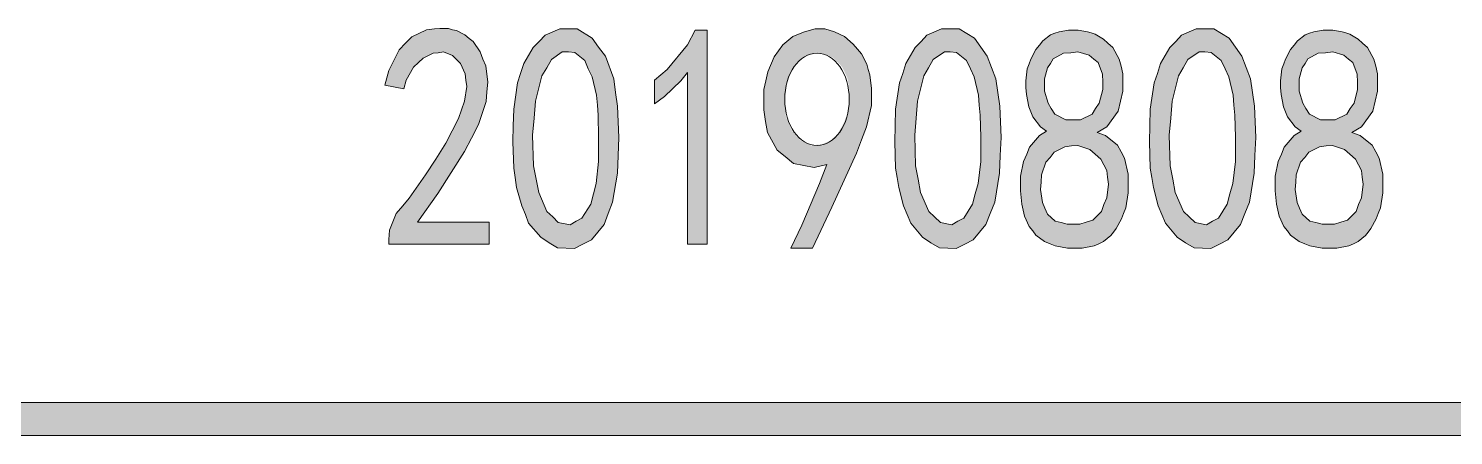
# Model space of a CAD drawing. Header units: millimetres. Extents: x 0 to 586, y 0 to 414.
# Drawn here: x 553.27 to 565.97, y 36.39 to 40.01 of the extents above; entities that cross this region are included whole.
import ezdxf

# ---------------------------------------------------------------- set-up
doc = ezdxf.new("R2010")
doc.units = ezdxf.units.MM

msp = doc.modelspace()

# ---------------------------------------------------------------- hatches: boundary and pattern name
h = msp.add_hatch(color=0)
h.dxf.hatch_style = 2
h.paths.add_polyline_path([(556.48225, 38.13175), (556.489306, 38.216417), (556.549278, 38.364583), (556.60925, 38.431611), (556.665694, 38.498639), (556.810333, 38.706778), (556.902056, 38.847889), (556.99025, 38.989), (557.103139, 39.207722), (557.131361, 39.285333), (557.156056, 39.362944), (557.177222, 39.493472), (557.170167, 39.549917), (557.163111, 39.606361), (557.120778, 39.698083), (557.0855, 39.733361), (557.050222, 39.768639), (556.969083, 39.800389), (556.923222, 39.793333), (556.877361, 39.789806), (556.789167, 39.743944), (556.746833, 39.705139), (556.7045, 39.666333), (556.637472, 39.549917), (556.616306, 39.472306), (556.446972, 39.504056), (556.48225, 39.634583), (556.573972, 39.818028), (556.630417, 39.878), (556.686861, 39.934444), (556.817389, 39.997944), (556.891472, 40.005), (556.937333, 40.008528), (557.014944, 40.008528), (557.050222, 39.997944), (557.0855, 39.990889), (557.159583, 39.952083), (557.198389, 39.920333), (557.233667, 39.892111), (557.297167, 39.800389), (557.321861, 39.736889), (557.346556, 39.676917), (557.364194, 39.532278), (557.357139, 39.444083), (557.350083, 39.359417), (557.283056, 39.154806), (557.219556, 39.034861), (557.156056, 38.914917), (556.919694, 38.540972), (556.739778, 38.286972), (557.378306, 38.286972), (557.378306, 38.089417), (556.48225, 38.089417)])
h = msp.add_hatch(color=0)
h.paths.add_polyline_path([(557.589972, 39.144222), (557.597028, 39.292389), (557.628778, 39.525222), (557.657, 39.609889), (557.685222, 39.698083), (557.769889, 39.839194), (557.822806, 39.892111), (557.875722, 39.948556), (558.00625, 40.005), (558.083861, 40.005), (558.161472, 40.005), (558.295528, 39.923861), (558.351972, 39.842722), (558.411944, 39.761583), (558.486028, 39.5605), (558.503667, 39.440556), (558.521306, 39.317083), (558.531889, 39.038389), (558.524833, 38.879639), (558.521306, 38.720889), (558.475444, 38.463361), (558.436639, 38.364583), (558.401361, 38.265806), (558.288472, 38.128222), (558.210861, 38.089417), (558.136778, 38.050611), (557.985083, 38.057667), (557.911, 38.103528), (557.836917, 38.152917), (557.727556, 38.276389), (557.699333, 38.354), (557.667583, 38.431611), (557.621722, 38.593889), (557.607611, 38.682083), (557.597028, 38.76675), (557.586444, 38.999583)])
h.paths.add_polyline_path([(557.776944, 39.21125), (557.762833, 39.059556), (557.773417, 38.787917), (557.794583, 38.667972), (557.819278, 38.551556), (557.889833, 38.382222), (557.94275, 38.332833), (557.992139, 38.283444), (558.097972, 38.262278), (558.150889, 38.294028), (558.203806, 38.32225), (558.281417, 38.445722), (558.306111, 38.537444), (558.330806, 38.629167), (558.351972, 38.826722), (558.351972, 38.936083), (558.351972, 39.041917), (558.348444, 39.239472), (558.341389, 39.327667), (558.334333, 39.415861), (558.295528, 39.578139), (558.26025, 39.648694), (558.2285, 39.722778), (558.140306, 39.796861), (558.083861, 39.800389), (558.027417, 39.800389), (557.932167, 39.733361), (557.889833, 39.659278), (557.8475, 39.588722), (557.791056, 39.362944)])
h = msp.add_hatch(color=0)
h.dxf.hatch_style = 2
h.paths.add_polyline_path([(559.142194, 39.616944), (559.08575, 39.542861), (558.937583, 39.405278), (558.849389, 39.33825), (558.849389, 39.549917), (558.962278, 39.645167), (559.142194, 39.863889), (559.21275, 39.994417), (559.318583, 39.994417), (559.318583, 38.089417), (559.142194, 38.089417)])
h = msp.add_hatch(color=0)
h.paths.add_polyline_path([(560.062944, 38.054139), (560.161722, 38.25875), (560.320472, 38.629167), (560.383972, 38.7985), (560.271083, 38.773806), (560.087639, 38.809083), (560.013556, 38.869056), (559.943, 38.9255), (559.854806, 39.08425), (559.837167, 39.183028), (559.823056, 39.285333), (559.823056, 39.46525), (559.840694, 39.542861), (559.858333, 39.624), (559.914778, 39.758056), (559.953583, 39.810972), (559.992389, 39.863889), (560.080583, 39.937972), (560.1335, 39.959139), (560.186417, 39.980306), (560.281667, 40.005), (560.324, 40.005), (560.366333, 40.005), (560.454528, 39.980306), (560.496861, 39.959139), (560.542722, 39.937972), (560.620333, 39.870944), (560.659139, 39.825083), (560.694417, 39.78275), (560.740278, 39.691028), (560.754389, 39.645167), (560.7685, 39.595778), (560.782611, 39.475833), (560.782611, 39.40175), (560.782611, 39.324139), (560.73675, 39.133639), (560.694417, 39.017222), (560.648556, 38.900806), (560.429833, 38.421028), (560.256972, 38.054139)])
h.paths.add_polyline_path([(560.013556, 39.295917), (560.020611, 39.221833), (560.07, 39.105417), (560.112333, 39.056028), (560.154667, 39.010167), (560.246389, 38.967833), (560.295778, 38.974889), (560.341639, 38.978417), (560.41925, 39.013694), (560.447472, 39.041917), (560.479222, 39.066611), (560.532139, 39.161861), (560.560361, 39.228889), (560.578, 39.313556), (560.585056, 39.454667), (560.578, 39.511111), (560.567417, 39.571083), (560.521556, 39.666333), (560.486278, 39.705139), (560.447472, 39.743944), (560.366333, 39.78275), (560.320472, 39.78275), (560.295778, 39.789806), (560.225222, 39.772167), (560.182889, 39.751), (560.140556, 39.726306), (560.073528, 39.638111), (560.048833, 39.571083), (560.027667, 39.504056), (560.010028, 39.366472)])
h = msp.add_hatch(color=0)
h.paths.add_polyline_path([(560.994278, 39.144222), (560.997806, 39.292389), (561.033083, 39.525222), (561.061306, 39.609889), (561.089528, 39.698083), (561.170667, 39.839194), (561.223583, 39.892111), (561.2765, 39.948556), (561.407028, 40.005), (561.484639, 40.005), (561.56225, 40.005), (561.699833, 39.923861), (561.756278, 39.842722), (561.812722, 39.761583), (561.890333, 39.5605), (561.907972, 39.440556), (561.925611, 39.317083), (561.936194, 39.038389), (561.929139, 38.879639), (561.922083, 38.720889), (561.87975, 38.463361), (561.840944, 38.364583), (561.802139, 38.265806), (561.68925, 38.128222), (561.615167, 38.089417), (561.537556, 38.050611), (561.389389, 38.057667), (561.311778, 38.103528), (561.237694, 38.152917), (561.131861, 38.276389), (561.100111, 38.354), (561.068361, 38.431611), (561.026028, 38.593889), (561.011917, 38.682083), (560.997806, 38.76675), (560.99075, 38.999583)])
h.paths.add_polyline_path([(561.18125, 39.21125), (561.167139, 39.059556), (561.174194, 38.787917), (561.198889, 38.667972), (561.220056, 38.551556), (561.294139, 38.382222), (561.343528, 38.332833), (561.396444, 38.283444), (561.49875, 38.262278), (561.551667, 38.294028), (561.604583, 38.32225), (561.682194, 38.445722), (561.706889, 38.537444), (561.731583, 38.629167), (561.756278, 38.826722), (561.756278, 38.936083), (561.756278, 39.041917), (561.749222, 39.239472), (561.742167, 39.327667), (561.735111, 39.415861), (561.696306, 39.578139), (561.664556, 39.648694), (561.629278, 39.722778), (561.541083, 39.796861), (561.484639, 39.800389), (561.431722, 39.800389), (561.332944, 39.733361), (561.290611, 39.659278), (561.248278, 39.588722), (561.191833, 39.362944)])
h = msp.add_hatch(color=0)
h.paths.add_polyline_path([(562.109056, 38.629167), (562.109056, 38.696194), (562.137278, 38.826722), (562.1655, 38.890222), (562.190194, 38.953722), (562.278389, 39.056028), (562.341889, 39.094833), (562.288972, 39.133639), (562.218417, 39.221833), (562.200778, 39.267694), (562.183139, 39.313556), (562.161972, 39.422917), (562.158444, 39.482889), (562.158444, 39.542861), (562.169028, 39.648694), (562.186667, 39.694556), (562.200778, 39.736889), (562.246639, 39.821556), (562.278389, 39.860361), (562.310139, 39.899167), (562.377167, 39.952083), (562.415972, 39.966194), (562.454778, 39.980306), (562.535917, 39.994417), (562.581778, 39.994417), (562.624111, 39.994417), (562.70525, 39.980306), (562.740528, 39.969722), (562.775806, 39.959139), (562.849889, 39.913278), (562.888694, 39.878), (562.931028, 39.839194), (562.987472, 39.736889), (563.005111, 39.673389), (563.02275, 39.606361), (563.02275, 39.451139), (563.001583, 39.362944), (562.980417, 39.27475), (562.878111, 39.133639), (562.793444, 39.08425), (562.867528, 39.056028), (562.973361, 38.971361), (563.005111, 38.911389), (563.036861, 38.854944), (563.068611, 38.713833), (563.068611, 38.629167), (563.068611, 38.548028), (563.047444, 38.413972), (563.026278, 38.364583), (563.008639, 38.315194), (562.962778, 38.230528), (562.938083, 38.198778), (562.913389, 38.167028), (562.849889, 38.114111), (562.807556, 38.092944), (562.765222, 38.075306), (562.659389, 38.054139), (562.592361, 38.054139), (562.528861, 38.054139), (562.4195, 38.075306), (562.373639, 38.092944), (562.32425, 38.114111), (562.246639, 38.170556), (562.218417, 38.209361), (562.186667, 38.248167), (562.144333, 38.339889), (562.13375, 38.392806), (562.123167, 38.445722), (562.109056, 38.565667)])
h.paths.add_polyline_path([(562.2925, 38.643278), (562.288972, 38.57625), (562.306611, 38.459833), (562.327778, 38.410444), (562.348944, 38.357528), (562.4195, 38.294028), (562.472417, 38.283444), (562.525333, 38.269333), (562.638222, 38.269333), (562.694667, 38.286972), (562.754639, 38.304611), (562.83225, 38.382222), (562.853417, 38.442194), (562.878111, 38.502167), (562.892222, 38.625639), (562.885167, 38.685611), (562.878111, 38.745583), (562.825194, 38.847889), (562.775806, 38.890222), (562.726417, 38.932556), (562.620583, 38.967833), (562.564139, 38.964306), (562.504167, 38.95725), (562.408917, 38.907861), (562.373639, 38.862), (562.334833, 38.819667), (562.296028, 38.706778)])
h.paths.add_polyline_path([(562.32425, 39.504056), (562.32425, 39.451139), (562.356, 39.345306), (562.384222, 39.295917), (562.415972, 39.246528), (562.51475, 39.197139), (562.581778, 39.197139), (562.645278, 39.197139), (562.747583, 39.246528), (562.779333, 39.295917), (562.811083, 39.345306), (562.842833, 39.46525), (562.842833, 39.532278), (562.839306, 39.602833), (562.8005, 39.705139), (562.761694, 39.736889), (562.722889, 39.772167), (562.620583, 39.800389), (562.557083, 39.793333), (562.493583, 39.789806), (562.401861, 39.740417), (562.377167, 39.698083), (562.348944, 39.659278), (562.32425, 39.5605)])
h = msp.add_hatch(color=0)
h.paths.add_polyline_path([(563.262639, 39.144222), (563.266167, 39.292389), (563.301444, 39.525222), (563.329667, 39.609889), (563.357889, 39.698083), (563.439028, 39.839194), (563.491944, 39.892111), (563.544861, 39.948556), (563.675389, 40.005), (563.753, 40.005), (563.830611, 40.005), (563.968194, 39.923861), (564.024639, 39.842722), (564.081083, 39.761583), (564.158694, 39.5605), (564.176333, 39.440556), (564.193972, 39.317083), (564.204556, 39.038389), (564.1975, 38.879639), (564.190444, 38.720889), (564.148111, 38.463361), (564.109306, 38.364583), (564.0705, 38.265806), (563.957611, 38.128222), (563.883528, 38.089417), (563.805917, 38.050611), (563.65775, 38.057667), (563.580139, 38.103528), (563.506056, 38.152917), (563.400222, 38.276389), (563.368472, 38.354), (563.336722, 38.431611), (563.294389, 38.593889), (563.280278, 38.682083), (563.266167, 38.76675), (563.259111, 38.999583)])
h.paths.add_polyline_path([(563.449611, 39.21125), (563.4355, 39.059556), (563.442556, 38.787917), (563.46725, 38.667972), (563.488417, 38.551556), (563.5625, 38.382222), (563.611889, 38.332833), (563.664806, 38.283444), (563.767111, 38.262278), (563.820028, 38.294028), (563.872944, 38.32225), (563.950556, 38.445722), (563.97525, 38.537444), (563.999944, 38.629167), (564.024639, 38.826722), (564.024639, 38.936083), (564.024639, 39.041917), (564.017583, 39.239472), (564.010528, 39.327667), (564.003472, 39.415861), (563.964667, 39.578139), (563.932917, 39.648694), (563.897639, 39.722778), (563.809444, 39.796861), (563.753, 39.800389), (563.700083, 39.800389), (563.601306, 39.733361), (563.558972, 39.659278), (563.516639, 39.588722), (563.460194, 39.362944)])
h = msp.add_hatch(color=0)
h.paths.add_polyline_path([(564.377417, 38.629167), (564.377417, 38.696194), (564.405639, 38.826722), (564.433861, 38.890222), (564.458556, 38.953722), (564.54675, 39.056028), (564.61025, 39.094833), (564.557333, 39.133639), (564.486778, 39.221833), (564.469139, 39.267694), (564.4515, 39.313556), (564.430333, 39.422917), (564.426806, 39.482889), (564.426806, 39.542861), (564.437389, 39.648694), (564.455028, 39.694556), (564.469139, 39.736889), (564.515, 39.821556), (564.54675, 39.860361), (564.5785, 39.899167), (564.645528, 39.952083), (564.684333, 39.966194), (564.723139, 39.980306), (564.804278, 39.994417), (564.850139, 39.994417), (564.892472, 39.994417), (564.973611, 39.980306), (565.008889, 39.969722), (565.044167, 39.959139), (565.11825, 39.913278), (565.157056, 39.878), (565.199389, 39.839194), (565.255833, 39.736889), (565.273472, 39.673389), (565.291111, 39.606361), (565.291111, 39.451139), (565.269944, 39.362944), (565.248778, 39.27475), (565.146472, 39.133639), (565.061806, 39.08425), (565.135889, 39.056028), (565.241722, 38.971361), (565.273472, 38.911389), (565.305222, 38.854944), (565.336972, 38.713833), (565.336972, 38.629167), (565.336972, 38.548028), (565.315806, 38.413972), (565.294639, 38.364583), (565.277, 38.315194), (565.231139, 38.230528), (565.206444, 38.198778), (565.18175, 38.167028), (565.11825, 38.114111), (565.075917, 38.092944), (565.033583, 38.075306), (564.92775, 38.054139), (564.860722, 38.054139), (564.797222, 38.054139), (564.687861, 38.075306), (564.642, 38.092944), (564.592611, 38.114111), (564.515, 38.170556), (564.486778, 38.209361), (564.455028, 38.248167), (564.412694, 38.339889), (564.402111, 38.392806), (564.391528, 38.445722), (564.377417, 38.565667)])
h.paths.add_polyline_path([(564.560861, 38.643278), (564.557333, 38.57625), (564.574972, 38.459833), (564.596139, 38.410444), (564.617306, 38.357528), (564.687861, 38.294028), (564.740778, 38.283444), (564.797222, 38.269333), (564.906583, 38.269333), (564.963028, 38.286972), (565.023, 38.304611), (565.100611, 38.382222), (565.121778, 38.442194), (565.146472, 38.502167), (565.160583, 38.625639), (565.153528, 38.685611), (565.146472, 38.745583), (565.093556, 38.847889), (565.044167, 38.890222), (564.994778, 38.932556), (564.888944, 38.967833), (564.8325, 38.964306), (564.772528, 38.95725), (564.677278, 38.907861), (564.642, 38.862), (564.603194, 38.819667), (564.564389, 38.706778)])
h.paths.add_polyline_path([(564.592611, 39.504056), (564.592611, 39.451139), (564.624361, 39.345306), (564.652583, 39.295917), (564.684333, 39.246528), (564.783111, 39.197139), (564.850139, 39.197139), (564.913639, 39.197139), (565.015944, 39.246528), (565.047694, 39.295917), (565.082972, 39.345306), (565.111194, 39.46525), (565.111194, 39.532278), (565.107667, 39.602833), (565.068861, 39.705139), (565.030056, 39.736889), (564.99125, 39.772167), (564.892472, 39.800389), (564.825444, 39.793333), (564.761944, 39.789806), (564.670222, 39.740417), (564.645528, 39.698083), (564.617306, 39.659278), (564.592611, 39.5605)])
h = msp.add_hatch(color=0)
h.dxf.hatch_style = 2
h.paths.add_polyline_path([(575.772139, 36.681833), (575.772139, 36.389028), (541.390417, 36.389028), (541.390417, 36.681833)])

# ---------------------------------------------------------------- linework, layer by layer
at = {"color": 0, "lineweight": 0}
for points in [[(556.48225, 38.13175), (556.489306, 38.216417), (556.549278, 38.364583), (556.60925, 38.431611), (556.665694, 38.498639), (556.810333, 38.706778), (556.902056, 38.847889), (556.99025, 38.989), (557.103139, 39.207722), (557.131361, 39.285333), (557.156056, 39.362944), (557.177222, 39.493472), (557.170167, 39.549917), (557.163111, 39.606361), (557.120778, 39.698083), (557.0855, 39.733361), (557.050222, 39.768639), (556.969083, 39.800389), (556.923222, 39.793333), (556.877361, 39.789806), (556.789167, 39.743944), (556.746833, 39.705139), (556.7045, 39.666333), (556.637472, 39.549917), (556.616306, 39.472306), (556.446972, 39.504056), (556.48225, 39.634583), (556.573972, 39.818028), (556.630417, 39.878), (556.686861, 39.934444), (556.817389, 39.997944), (556.891472, 40.005), (556.937333, 40.008528), (557.014944, 40.008528), (557.050222, 39.997944), (557.0855, 39.990889), (557.159583, 39.952083), (557.198389, 39.920333), (557.233667, 39.892111), (557.297167, 39.800389), (557.321861, 39.736889), (557.346556, 39.676917), (557.364194, 39.532278), (557.357139, 39.444083), (557.350083, 39.359417), (557.283056, 39.154806), (557.219556, 39.034861), (557.156056, 38.914917), (556.919694, 38.540972), (556.739778, 38.286972), (557.378306, 38.286972), (557.378306, 38.089417), (556.48225, 38.089417)], [(557.589972, 39.144222), (557.597028, 39.292389), (557.628778, 39.525222), (557.657, 39.609889), (557.685222, 39.698083), (557.769889, 39.839194), (557.822806, 39.892111), (557.875722, 39.948556), (558.00625, 40.005), (558.083861, 40.005), (558.161472, 40.005), (558.295528, 39.923861), (558.351972, 39.842722), (558.411944, 39.761583), (558.486028, 39.5605), (558.503667, 39.440556), (558.521306, 39.317083), (558.531889, 39.038389), (558.524833, 38.879639), (558.521306, 38.720889), (558.475444, 38.463361), (558.436639, 38.364583), (558.401361, 38.265806), (558.288472, 38.128222), (558.210861, 38.089417), (558.136778, 38.050611), (557.985083, 38.057667), (557.911, 38.103528), (557.836917, 38.152917), (557.727556, 38.276389), (557.699333, 38.354), (557.667583, 38.431611), (557.621722, 38.593889), (557.607611, 38.682083), (557.597028, 38.76675), (557.586444, 38.999583)], [(559.142194, 39.616944), (559.08575, 39.542861), (558.937583, 39.405278), (558.849389, 39.33825), (558.849389, 39.549917), (558.962278, 39.645167), (559.142194, 39.863889), (559.21275, 39.994417), (559.318583, 39.994417), (559.318583, 38.089417), (559.142194, 38.089417)], [(560.062944, 38.054139), (560.161722, 38.25875), (560.320472, 38.629167), (560.383972, 38.7985), (560.271083, 38.773806), (560.087639, 38.809083), (560.013556, 38.869056), (559.943, 38.9255), (559.854806, 39.08425), (559.837167, 39.183028), (559.823056, 39.285333), (559.823056, 39.46525), (559.840694, 39.542861), (559.858333, 39.624), (559.914778, 39.758056), (559.953583, 39.810972), (559.992389, 39.863889), (560.080583, 39.937972), (560.1335, 39.959139), (560.186417, 39.980306), (560.281667, 40.005), (560.324, 40.005), (560.366333, 40.005), (560.454528, 39.980306), (560.496861, 39.959139), (560.542722, 39.937972), (560.620333, 39.870944), (560.659139, 39.825083), (560.694417, 39.78275), (560.740278, 39.691028), (560.754389, 39.645167), (560.7685, 39.595778), (560.782611, 39.475833), (560.782611, 39.40175), (560.782611, 39.324139), (560.73675, 39.133639), (560.694417, 39.017222), (560.648556, 38.900806), (560.429833, 38.421028), (560.256972, 38.054139)], [(560.994278, 39.144222), (560.997806, 39.292389), (561.033083, 39.525222), (561.061306, 39.609889), (561.089528, 39.698083), (561.170667, 39.839194), (561.223583, 39.892111), (561.2765, 39.948556), (561.407028, 40.005), (561.484639, 40.005), (561.56225, 40.005), (561.699833, 39.923861), (561.756278, 39.842722), (561.812722, 39.761583), (561.890333, 39.5605), (561.907972, 39.440556), (561.925611, 39.317083), (561.936194, 39.038389), (561.929139, 38.879639), (561.922083, 38.720889), (561.87975, 38.463361), (561.840944, 38.364583), (561.802139, 38.265806), (561.68925, 38.128222), (561.615167, 38.089417), (561.537556, 38.050611), (561.389389, 38.057667), (561.311778, 38.103528), (561.237694, 38.152917), (561.131861, 38.276389), (561.100111, 38.354), (561.068361, 38.431611), (561.026028, 38.593889), (561.011917, 38.682083), (560.997806, 38.76675), (560.99075, 38.999583)], [(562.109056, 38.629167), (562.109056, 38.696194), (562.137278, 38.826722), (562.1655, 38.890222), (562.190194, 38.953722), (562.278389, 39.056028), (562.341889, 39.094833), (562.288972, 39.133639), (562.218417, 39.221833), (562.200778, 39.267694), (562.183139, 39.313556), (562.161972, 39.422917), (562.158444, 39.482889), (562.158444, 39.542861), (562.169028, 39.648694), (562.186667, 39.694556), (562.200778, 39.736889), (562.246639, 39.821556), (562.278389, 39.860361), (562.310139, 39.899167), (562.377167, 39.952083), (562.415972, 39.966194), (562.454778, 39.980306), (562.535917, 39.994417), (562.581778, 39.994417), (562.624111, 39.994417), (562.70525, 39.980306), (562.740528, 39.969722), (562.775806, 39.959139), (562.849889, 39.913278), (562.888694, 39.878), (562.931028, 39.839194), (562.987472, 39.736889), (563.005111, 39.673389), (563.02275, 39.606361), (563.02275, 39.451139), (563.001583, 39.362944), (562.980417, 39.27475), (562.878111, 39.133639), (562.793444, 39.08425), (562.867528, 39.056028), (562.973361, 38.971361), (563.005111, 38.911389), (563.036861, 38.854944), (563.068611, 38.713833), (563.068611, 38.629167), (563.068611, 38.548028), (563.047444, 38.413972), (563.026278, 38.364583), (563.008639, 38.315194), (562.962778, 38.230528), (562.938083, 38.198778), (562.913389, 38.167028), (562.849889, 38.114111), (562.807556, 38.092944), (562.765222, 38.075306), (562.659389, 38.054139), (562.592361, 38.054139), (562.528861, 38.054139), (562.4195, 38.075306), (562.373639, 38.092944), (562.32425, 38.114111), (562.246639, 38.170556), (562.218417, 38.209361), (562.186667, 38.248167), (562.144333, 38.339889), (562.13375, 38.392806), (562.123167, 38.445722), (562.109056, 38.565667)], [(563.262639, 39.144222), (563.266167, 39.292389), (563.301444, 39.525222), (563.329667, 39.609889), (563.357889, 39.698083), (563.439028, 39.839194), (563.491944, 39.892111), (563.544861, 39.948556), (563.675389, 40.005), (563.753, 40.005), (563.830611, 40.005), (563.968194, 39.923861), (564.024639, 39.842722), (564.081083, 39.761583), (564.158694, 39.5605), (564.176333, 39.440556), (564.193972, 39.317083), (564.204556, 39.038389), (564.1975, 38.879639), (564.190444, 38.720889), (564.148111, 38.463361), (564.109306, 38.364583), (564.0705, 38.265806), (563.957611, 38.128222), (563.883528, 38.089417), (563.805917, 38.050611), (563.65775, 38.057667), (563.580139, 38.103528), (563.506056, 38.152917), (563.400222, 38.276389), (563.368472, 38.354), (563.336722, 38.431611), (563.294389, 38.593889), (563.280278, 38.682083), (563.266167, 38.76675), (563.259111, 38.999583)], [(564.377417, 38.629167), (564.377417, 38.696194), (564.405639, 38.826722), (564.433861, 38.890222), (564.458556, 38.953722), (564.54675, 39.056028), (564.61025, 39.094833), (564.557333, 39.133639), (564.486778, 39.221833), (564.469139, 39.267694), (564.4515, 39.313556), (564.430333, 39.422917), (564.426806, 39.482889), (564.426806, 39.542861), (564.437389, 39.648694), (564.455028, 39.694556), (564.469139, 39.736889), (564.515, 39.821556), (564.54675, 39.860361), (564.5785, 39.899167), (564.645528, 39.952083), (564.684333, 39.966194), (564.723139, 39.980306), (564.804278, 39.994417), (564.850139, 39.994417), (564.892472, 39.994417), (564.973611, 39.980306), (565.008889, 39.969722), (565.044167, 39.959139), (565.11825, 39.913278), (565.157056, 39.878), (565.199389, 39.839194), (565.255833, 39.736889), (565.273472, 39.673389), (565.291111, 39.606361), (565.291111, 39.451139), (565.269944, 39.362944), (565.248778, 39.27475), (565.146472, 39.133639), (565.061806, 39.08425), (565.135889, 39.056028), (565.241722, 38.971361), (565.273472, 38.911389), (565.305222, 38.854944), (565.336972, 38.713833), (565.336972, 38.629167), (565.336972, 38.548028), (565.315806, 38.413972), (565.294639, 38.364583), (565.277, 38.315194), (565.231139, 38.230528), (565.206444, 38.198778), (565.18175, 38.167028), (565.11825, 38.114111), (565.075917, 38.092944), (565.033583, 38.075306), (564.92775, 38.054139), (564.860722, 38.054139), (564.797222, 38.054139), (564.687861, 38.075306), (564.642, 38.092944), (564.592611, 38.114111), (564.515, 38.170556), (564.486778, 38.209361), (564.455028, 38.248167), (564.412694, 38.339889), (564.402111, 38.392806), (564.391528, 38.445722), (564.377417, 38.565667)], [(557.776944, 39.21125), (557.762833, 39.059556), (557.773417, 38.787917), (557.794583, 38.667972), (557.819278, 38.551556), (557.889833, 38.382222), (557.94275, 38.332833), (557.992139, 38.283444), (558.097972, 38.262278), (558.150889, 38.294028), (558.203806, 38.32225), (558.281417, 38.445722), (558.306111, 38.537444), (558.330806, 38.629167), (558.351972, 38.826722), (558.351972, 38.936083), (558.351972, 39.041917), (558.348444, 39.239472), (558.341389, 39.327667), (558.334333, 39.415861), (558.295528, 39.578139), (558.26025, 39.648694), (558.2285, 39.722778), (558.140306, 39.796861), (558.083861, 39.800389), (558.027417, 39.800389), (557.932167, 39.733361), (557.889833, 39.659278), (557.8475, 39.588722), (557.791056, 39.362944)], [(561.18125, 39.21125), (561.167139, 39.059556), (561.174194, 38.787917), (561.198889, 38.667972), (561.220056, 38.551556), (561.294139, 38.382222), (561.343528, 38.332833), (561.396444, 38.283444), (561.49875, 38.262278), (561.551667, 38.294028), (561.604583, 38.32225), (561.682194, 38.445722), (561.706889, 38.537444), (561.731583, 38.629167), (561.756278, 38.826722), (561.756278, 38.936083), (561.756278, 39.041917), (561.749222, 39.239472), (561.742167, 39.327667), (561.735111, 39.415861), (561.696306, 39.578139), (561.664556, 39.648694), (561.629278, 39.722778), (561.541083, 39.796861), (561.484639, 39.800389), (561.431722, 39.800389), (561.332944, 39.733361), (561.290611, 39.659278), (561.248278, 39.588722), (561.191833, 39.362944)], [(562.32425, 39.504056), (562.32425, 39.451139), (562.356, 39.345306), (562.384222, 39.295917), (562.415972, 39.246528), (562.51475, 39.197139), (562.581778, 39.197139), (562.645278, 39.197139), (562.747583, 39.246528), (562.779333, 39.295917), (562.811083, 39.345306), (562.842833, 39.46525), (562.842833, 39.532278), (562.839306, 39.602833), (562.8005, 39.705139), (562.761694, 39.736889), (562.722889, 39.772167), (562.620583, 39.800389), (562.557083, 39.793333), (562.493583, 39.789806), (562.401861, 39.740417), (562.377167, 39.698083), (562.348944, 39.659278), (562.32425, 39.5605)], [(563.449611, 39.21125), (563.4355, 39.059556), (563.442556, 38.787917), (563.46725, 38.667972), (563.488417, 38.551556), (563.5625, 38.382222), (563.611889, 38.332833), (563.664806, 38.283444), (563.767111, 38.262278), (563.820028, 38.294028), (563.872944, 38.32225), (563.950556, 38.445722), (563.97525, 38.537444), (563.999944, 38.629167), (564.024639, 38.826722), (564.024639, 38.936083), (564.024639, 39.041917), (564.017583, 39.239472), (564.010528, 39.327667), (564.003472, 39.415861), (563.964667, 39.578139), (563.932917, 39.648694), (563.897639, 39.722778), (563.809444, 39.796861), (563.753, 39.800389), (563.700083, 39.800389), (563.601306, 39.733361), (563.558972, 39.659278), (563.516639, 39.588722), (563.460194, 39.362944)], [(564.592611, 39.504056), (564.592611, 39.451139), (564.624361, 39.345306), (564.652583, 39.295917), (564.684333, 39.246528), (564.783111, 39.197139), (564.850139, 39.197139), (564.913639, 39.197139), (565.015944, 39.246528), (565.047694, 39.295917), (565.082972, 39.345306), (565.111194, 39.46525), (565.111194, 39.532278), (565.107667, 39.602833), (565.068861, 39.705139), (565.030056, 39.736889), (564.99125, 39.772167), (564.892472, 39.800389), (564.825444, 39.793333), (564.761944, 39.789806), (564.670222, 39.740417), (564.645528, 39.698083), (564.617306, 39.659278), (564.592611, 39.5605)], [(562.2925, 38.643278), (562.288972, 38.57625), (562.306611, 38.459833), (562.327778, 38.410444), (562.348944, 38.357528), (562.4195, 38.294028), (562.472417, 38.283444), (562.525333, 38.269333), (562.638222, 38.269333), (562.694667, 38.286972), (562.754639, 38.304611), (562.83225, 38.382222), (562.853417, 38.442194), (562.878111, 38.502167), (562.892222, 38.625639), (562.885167, 38.685611), (562.878111, 38.745583), (562.825194, 38.847889), (562.775806, 38.890222), (562.726417, 38.932556), (562.620583, 38.967833), (562.564139, 38.964306), (562.504167, 38.95725), (562.408917, 38.907861), (562.373639, 38.862), (562.334833, 38.819667), (562.296028, 38.706778)], [(564.560861, 38.643278), (564.557333, 38.57625), (564.574972, 38.459833), (564.596139, 38.410444), (564.617306, 38.357528), (564.687861, 38.294028), (564.740778, 38.283444), (564.797222, 38.269333), (564.906583, 38.269333), (564.963028, 38.286972), (565.023, 38.304611), (565.100611, 38.382222), (565.121778, 38.442194), (565.146472, 38.502167), (565.160583, 38.625639), (565.153528, 38.685611), (565.146472, 38.745583), (565.093556, 38.847889), (565.044167, 38.890222), (564.994778, 38.932556), (564.888944, 38.967833), (564.8325, 38.964306), (564.772528, 38.95725), (564.677278, 38.907861), (564.642, 38.862), (564.603194, 38.819667), (564.564389, 38.706778)], [(575.772139, 36.681833), (575.772139, 36.389028), (541.390417, 36.389028), (541.390417, 36.681833)]]:
    msp.add_lwpolyline(points, close=True, dxfattribs=at)
msp.add_ellipse((560.297542, 39.378819), major_axis=(0, 0.410986), ratio=0.699571, start_param=0, end_param=6.283185, dxfattribs=at)

doc.saveas('drawing.dxf')
